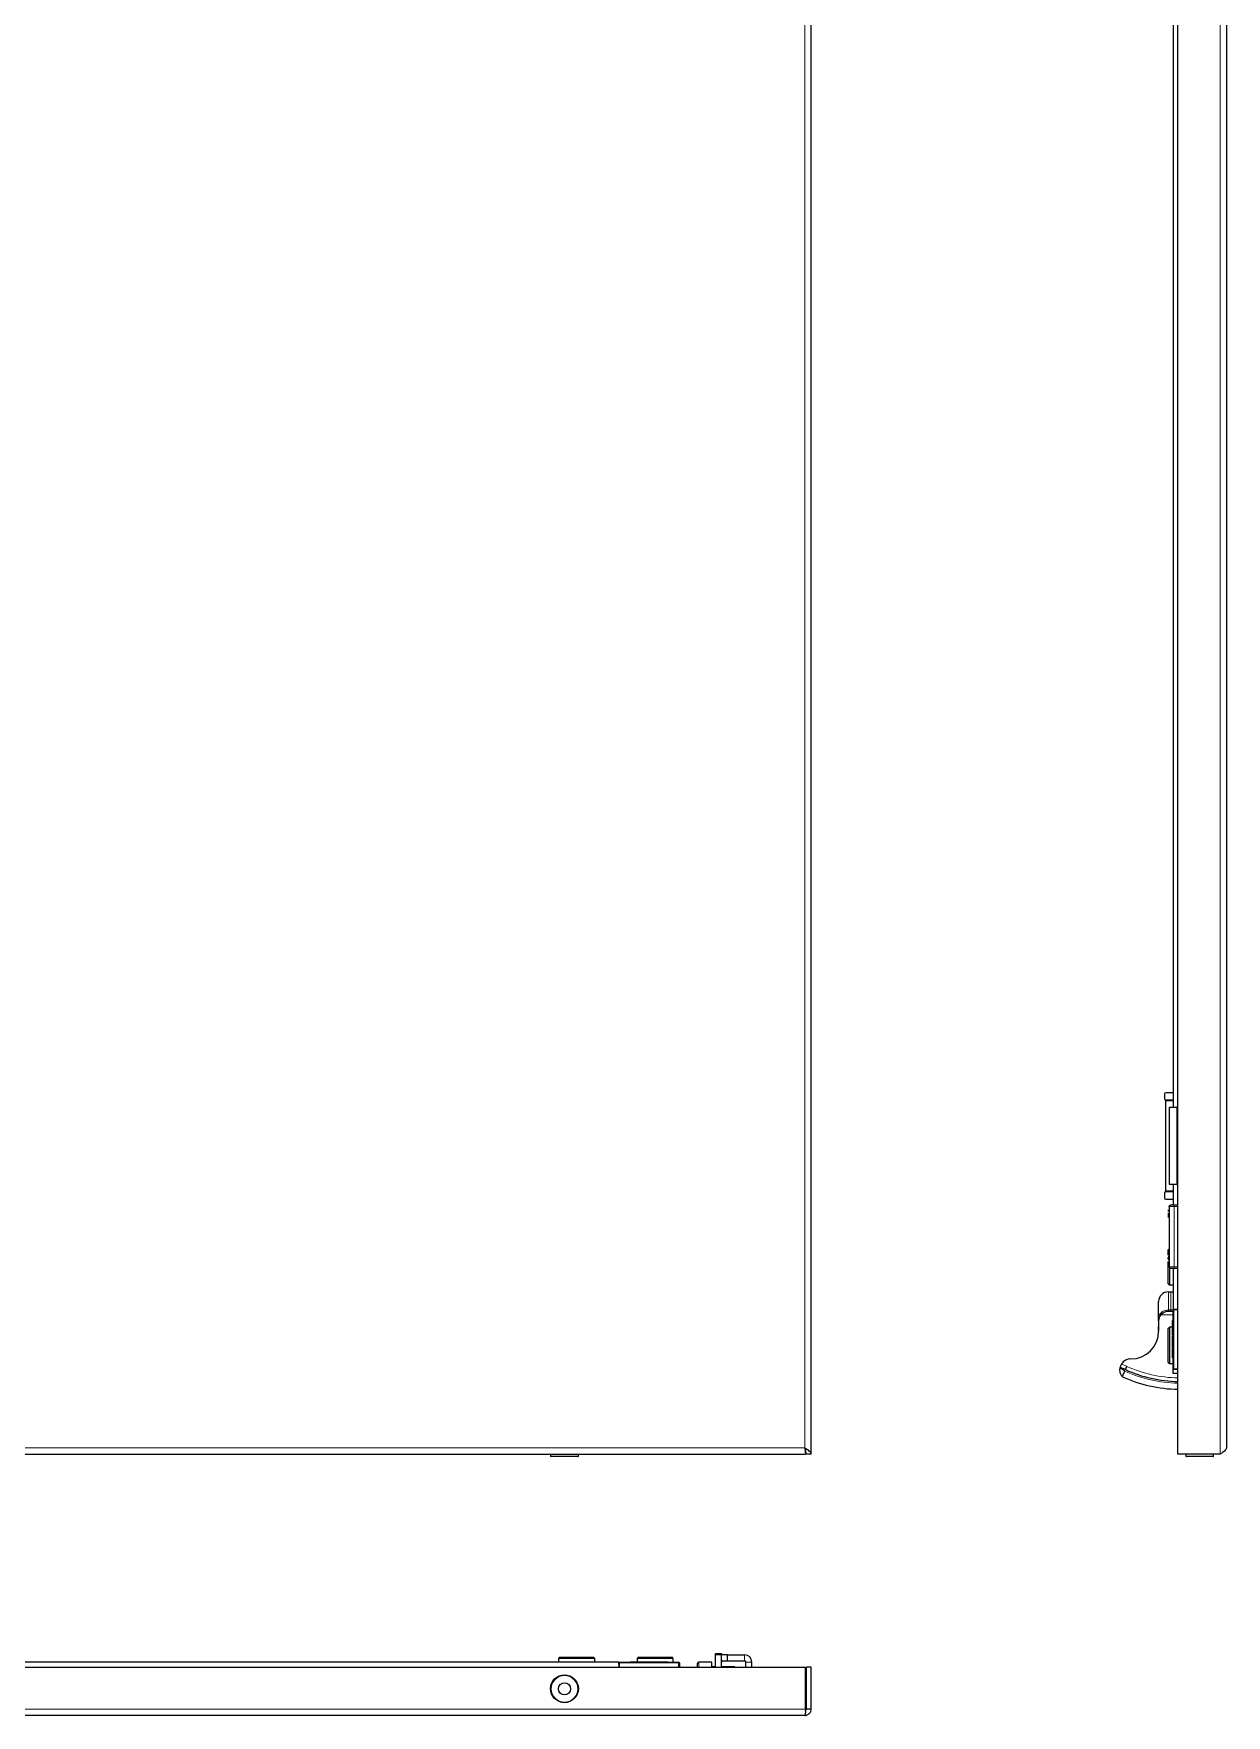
# Model space of a CAD drawing. Header units: millimetres. Extents: x -469 to 1511, y -1228 to 1043.
# Drawn here: x 24 to 517, y -1208 to -513 of the extents above; entities that cross this region are included whole.
import ezdxf

# ---------------------------------------------------------------- set-up
doc = ezdxf.new("R2010")
doc.units = ezdxf.units.MM

msp = doc.modelspace()

# ---------------------------------------------------------------- linework, layer by layer
at = {"color": 8, "linetype": 'Continuous', "lineweight": 18}
for p, q in [((343.01, -1097.38), (343.01, 852.42)), ((514.67, -1099.98), (514.67, 855.02)), ((495.22, -953.78), (495.22, -953.48)), ((495.22, -956.48), (495.22, -953.78)), ((496.77, -988.48), (496.77, -956.48)), ((495.22, -991.18), (495.22, -988.48)), ((495.22, -991.48), (495.22, -991.18)), ((495.67, -997.48), (497.27, -997.48)), ((495.67, -1022.48), (495.67, -997.48)), ((497.27, -1022.48), (495.67, -1022.48)), ((493.3, -1040.33), (493.3, -1032.83)), ((494.26, -1032.83), (494.26, -1040.33)), ((489.27, -1036.83), (489.27, -1036.83)), ((495.27, -1042.33), (490.15, -1042.33)), ((493.27, -1040.83), (493.27, -1040.33)), ((493.27, -1040.33), (493.3, -1040.33)), ((493.3, -1040.83), (493.3, -1040.33)), ((493.3, -1040.33), (494.26, -1040.33)), ((494.26, -1040.33), (495.27, -1040.33)), ((495.27, -1040.28), (495.57, -1040.28)), ((495.57, -1039.98), (495.57, -1040.28)), ((497.27, -1040.28), (495.57, -1040.28)), ((495.57, -1040.28), (495.57, -1064.68)), ((473.94, -1062.73), (476.14, -1063.63)), ((495.07, -1058.88), (495.27, -1058.88)), ((495.27, -1064.68), (495.57, -1064.68)), ((495.57, -1064.68), (497.27, -1064.68)), ((495.57, -1064.68), (495.57, -1064.98)), ((-245.79, -1097.38), (343.01, -1097.38)), ((237.86, -1100.73), (249.36, -1100.73)), ((500.52, -1100.73), (512.02, -1100.73)), ((266.41, -1186.26), (266.11, -1186.26)), ((266.41, -1186.26), (266.41, -1185.96)), ((266.41, -1186.26), (266.41, -1187.96)), ((290.81, -1186.26), (266.41, -1186.26)), ((275.24, -1185.76), (275.24, -1185.96)), ((290.81, -1185.96), (290.81, -1186.26)), ((290.81, -1187.96), (290.81, -1186.26)), ((291.11, -1186.26), (290.81, -1186.26)), ((299.16, -1185.91), (299.16, -1187.96)), ((304.81, -1187.91), (304.81, -1187.96)), ((308.56, -1182.91), (306.06, -1182.91)), ((318.06, -1185.41), (318.06, -1182.91)), ((318.56, -1185.91), (321.06, -1185.91)), ((343.31, -1205.36), (-246.09, -1205.36))]:
    msp.add_line(p, q, dxfattribs=at)
at = {"color": 7, "linetype": 'Continuous', "lineweight": 25}
for p, q in [((345.61, -1099.98), (345.61, 855.02)), ((497.27, -1099.98), (497.27, 855.02)), ((517.27, -199.98), (517.27, -1097.38)), ((495.27, -447.98), (495.27, -956.48)), ((491.72, -950.98), (491.72, -952.98)), ((495.27, -950.48), (492.22, -950.48)), ((492.22, -953.48), (495.27, -953.48)), ((492.22, -953.48), (492.22, -953.78)), ((492.22, -991.18), (492.22, -953.78)), ((492.22, -953.78), (495.22, -953.78)), ((493.77, -988.48), (493.77, -956.48)), ((493.77, -956.48), (496.77, -956.48)), ((494.72, -953.48), (494.72, -953.78)), ((495.22, -953.78), (495.27, -953.78)), ((497.27, -956.48), (496.77, -956.48)), ((491.72, -991.98), (491.72, -993.98)), ((495.22, -991.18), (492.22, -991.18)), ((492.22, -991.18), (492.22, -991.48)), ((495.27, -991.48), (492.22, -991.48)), ((496.77, -988.48), (493.77, -988.48)), ((494.72, -991.18), (494.72, -991.48)), ((495.27, -991.18), (495.22, -991.18)), ((495.27, -988.48), (495.27, -996.98)), ((496.77, -988.48), (497.27, -988.48)), ((492.22, -994.48), (495.27, -994.48)), ((493.67, -997.48), (493.67, -1022.48)), ((497.27, -996.98), (495.67, -996.98)), ((493.67, -1015.08), (493.27, -1015.48)), ((493.27, -1017.73), (493.27, -1015.48)), ((493.27, -1019.29), (493.27, -1018.57)), ((493.27, -1022.48), (493.27, -1020.25)), ((493.27, -1029.48), (493.27, -1022.48)), ((493.77, -1022.48), (493.77, -1029.98)), ((495.27, -1022.98), (495.27, -1039.98)), ((495.67, -1022.98), (497.16, -1022.98)), ((493.27, -1029.48), (493.77, -1029.98)), ((493.27, -1032.83), (493.3, -1032.83)), ((493.27, -1032.83), (493.27, -1032.83)), ((493.3, -1032.83), (494.26, -1032.83)), ((493.77, -1029.98), (495.27, -1029.98)), ((494.26, -1032.83), (495.27, -1032.83)), ((489.27, -1042.77), (489.27, -1036.83)), ((489.27, -1042.77), (489.27, -1036.83)), ((489.27, -1044.83), (489.27, -1042.77)), ((493.27, -1040.83), (495.27, -1040.83)), ((495.27, -1039.98), (495.57, -1039.98)), ((495.27, -1064.68), (495.27, -1040.28)), ((495.57, -1039.98), (496.22, -1039.98)), ((496.22, -1039.98), (497.27, -1039.98)), ((489.16, -1046.98), (489.17, -1046.98)), ((489.17, -1045.16), (489.27, -1045.16)), ((489.17, -1045.29), (489.27, -1045.29)), ((489.17, -1045.29), (489.17, -1046.85)), ((489.17, -1046.85), (489.27, -1046.85)), ((489.17, -1046.98), (489.27, -1046.98)), ((489.17, -1047.05), (489.27, -1047.05)), ((489.17, -1047.18), (489.27, -1047.18)), ((489.17, -1048.18), (489.17, -1047.18)), ((489.17, -1048.68), (489.17, -1048.18)), ((489.17, -1048.18), (489.27, -1048.18)), ((489.17, -1048.68), (489.27, -1048.68)), ((489.27, -1044.83), (489.27, -1049.08)), ((493.77, -1047.48), (493.27, -1047.98)), ((493.27, -1054.98), (493.27, -1047.98)), ((495.07, -1047.48), (493.77, -1047.48)), ((493.77, -1047.48), (493.77, -1054.98)), ((495.07, -1044.63), (495.27, -1044.63)), ((495.07, -1047.59), (495.07, -1044.63)), ((495.07, -1049.58), (495.07, -1047.59)), ((495.07, -1047.59), (495.27, -1047.59)), ((495.07, -1049.58), (495.27, -1049.58)), ((495.07, -1050.93), (495.07, -1049.58)), ((493.27, -1061.98), (493.27, -1054.98)), ((493.77, -1054.98), (493.77, -1062.48)), ((495.05, -1051.02), (495.27, -1051.02)), ((495.07, -1054.18), (495.05, -1054.18)), ((495.07, -1050.93), (495.27, -1050.93)), ((495.07, -1052.59), (495.07, -1051.19)), ((495.07, -1053.64), (495.07, -1052.59)), ((495.07, -1052.59), (495.27, -1052.59)), ((495.07, -1053.64), (495.27, -1053.64)), ((495.07, -1055.51), (495.07, -1053.64)), ((495.07, -1055.51), (495.27, -1055.51)), ((495.07, -1056.31), (495.07, -1055.51)), ((495.07, -1056.31), (495.27, -1056.31)), ((493.27, -1061.98), (493.77, -1062.48)), ((493.77, -1062.48), (495.27, -1062.48)), ((495.07, -1060.12), (495.27, -1060.12)), ((475.54, -1065.01), (473.38, -1064.12)), ((495.27, -1066.63), (495.27, -1064.68)), ((497.27, -1066.63), (495.27, -1066.63)), ((497.27, -1064.98), (495.57, -1064.98)), ((343.31, -1097.98), (343.31, -1099.98)), ((-246.09, -1099.98), (343.31, -1099.98)), ((237.86, -1099.98), (237.86, -1100.73)), ((249.11, -1100.98), (238.11, -1100.98)), ((249.36, -1100.73), (249.36, -1099.98)), ((345.61, -1099.98), (343.61, -1099.98)), ((514.67, -1099.98), (497.27, -1099.98)), ((500.52, -1099.98), (500.52, -1100.73)), ((511.77, -1100.98), (500.77, -1100.98)), ((512.02, -1100.73), (512.02, -1099.98)), ((-246.09, -1187.96), (343.31, -1187.96)), ((266.11, -1185.96), (-168.89, -1185.96)), ((241.61, -1183.96), (241.11, -1184.46)), ((241.11, -1184.46), (241.11, -1185.96)), ((256.11, -1184.46), (241.11, -1184.46)), ((241.61, -1183.96), (255.61, -1183.96)), ((256.11, -1184.46), (255.61, -1183.96)), ((256.11, -1185.96), (256.11, -1184.46)), ((266.11, -1185.96), (266.11, -1186.26)), ((266.11, -1186.9), (266.11, -1186.26)), ((266.11, -1186.9), (266.11, -1187.96)), ((266.41, -1185.96), (290.81, -1185.96)), ((270.75, -1185.76), (270.75, -1185.96)), ((270.75, -1185.76), (271.11, -1185.76)), ((271.11, -1185.76), (271.11, -1185.96)), ((271.11, -1185.76), (271.36, -1185.76)), ((271.36, -1185.76), (271.36, -1185.96)), ((271.36, -1185.76), (271.47, -1185.76)), ((271.47, -1185.76), (271.47, -1185.96)), ((272.5, -1185.76), (272.5, -1185.96)), ((272.5, -1185.76), (273.15, -1185.76)), ((273.17, -1185.76), (273.17, -1185.96)), ((273.17, -1185.76), (273.5, -1185.76)), ((273.5, -1185.76), (273.5, -1185.96)), ((274.11, -1183.96), (273.61, -1184.46)), ((273.61, -1184.46), (273.61, -1185.76)), ((288.61, -1184.46), (273.61, -1184.46)), ((274.11, -1183.96), (288.11, -1183.96)), ((276.82, -1185.96), (276.82, -1185.73)), ((276.95, -1185.76), (277.74, -1185.76)), ((277.74, -1185.76), (277.74, -1185.96)), ((277.74, -1185.76), (278.53, -1185.76)), ((278.53, -1185.76), (278.53, -1185.96)), ((278.53, -1185.76), (279.02, -1185.76)), ((279.02, -1185.76), (279.02, -1185.96)), ((279.02, -1185.76), (280.41, -1185.76)), ((280.04, -1185.73), (280.04, -1185.76)), ((280.41, -1185.76), (280.41, -1185.96)), ((280.41, -1185.76), (281.46, -1185.76)), ((281.46, -1185.76), (281.46, -1185.96)), ((282.5, -1185.76), (282.5, -1185.96)), ((282.5, -1185.76), (284.47, -1185.76)), ((284.47, -1185.76), (284.47, -1185.96)), ((284.47, -1185.76), (286.46, -1185.76)), ((286.46, -1185.76), (286.46, -1185.96)), ((288.61, -1184.46), (288.11, -1183.96)), ((288.61, -1185.96), (288.61, -1184.46)), ((291.11, -1186.26), (291.11, -1187.96)), ((298.56, -1187.96), (298.56, -1186.51)), ((304.56, -1185.91), (299.16, -1185.91)), ((304.56, -1187.96), (304.56, -1185.91)), ((306.06, -1187.91), (304.81, -1187.91)), ((306.06, -1182.41), (308.56, -1182.41)), ((306.06, -1182.91), (306.06, -1182.41)), ((306.06, -1187.96), (306.06, -1182.91)), ((308.56, -1182.41), (308.56, -1182.91)), ((308.56, -1187.96), (308.56, -1182.91)), ((309.06, -1182.91), (308.56, -1182.95)), ((314, -1187.91), (308.56, -1187.91)), ((311.06, -1182.91), (309.06, -1182.91)), ((309.06, -1185.41), (311.06, -1185.41)), ((311.06, -1182.91), (318.06, -1182.91)), ((311.06, -1185.41), (311.06, -1182.91)), ((311.06, -1185.41), (318.06, -1185.41)), ((314.05, -1187.96), (314, -1187.91)), ((314, -1187.96), (314, -1187.91)), ((318.56, -1187.96), (318.56, -1185.91)), ((321.06, -1187.96), (321.06, -1185.91)), ((343.31, -1205.36), (343.31, -1187.96)), ((345.61, -1187.96), (343.61, -1187.96)), ((343.61, -1205.36), (343.61, -1187.96)), ((345.61, -1205.36), (345.61, -1187.96)), ((343.01, -1207.96), (-245.79, -1207.96)), ((345.61, -1205.36), (343.61, -1205.36))]:
    msp.add_line(p, q, dxfattribs=at)
at = {"color": 7, "linetype": 'Continuous', "lineweight": 25, "flags": 128}
for points in [[(343.61, -1194.46), (343.47, -1194.21), (343.31, -1193.94)], [(343.31, -1202.97), (343.47, -1202.71), (343.61, -1202.46)]]:
    msp.add_lwpolyline(points, dxfattribs=at)
at = {"color": 8, "linetype": 'Continuous', "lineweight": 18, "flags": 128}
for points in [[(343.31, -1194.53), (343.6, -1195.12), (343.61, -1195.14)], [(343.61, -1201.77), (343.6, -1201.79), (343.31, -1202.38)]]:
    msp.add_lwpolyline(points, dxfattribs=at)
at = {"color": 7, "linetype": 'Continuous', "lineweight": 25}
for radius in [5.75, 2.5]:
    msp.add_circle((243.61, -1196.96), radius, dxfattribs=at)
at = {"color": 8, "linetype": 'Continuous', "lineweight": 18}
msp.add_circle((243.61, -1196.96), 5.5, dxfattribs=at)
at = {"color": 7, "linetype": 'Continuous', "lineweight": 25}
for centre, radius, start, end in [((492.22, -950.98), 0.5, 90, 180), ((492.22, -952.98), 0.5, 180, 270), ((492.22, -991.98), 0.5, 90, 180), ((492.22, -993.98), 0.5, 180, 270), ((493.27, -1036.83), 4, 90, 180), ((493.27, -1036.83), 4, 90, 180), ((493.27, -1044.83), 4, 141.31781, 180), ((495.57, -1040.28), 0.3, 90, 180), ((477.77, -1049.08), 11.5, 270, 0), ((477.77, -1065.08), 4.5, 90, 148.43185), ((498.27, -1014.93), 58.2, 245.70354, 269.01549), ((498.27, -1014.93), 55, 245.58594, 268.9582), ((495.57, -1064.68), 0.3, 180, 270), ((238.11, -1100.73), 0.25, 180, 270), ((249.11, -1100.73), 0.25, 270, 0), ((500.77, -1100.73), 0.25, 180, 270), ((511.77, -1100.73), 0.25, 270, 0), ((266.41, -1186.26), 0.3, 90, 180), ((290.81, -1186.26), 0.3, 360, 90), ((299.16, -1186.51), 0.6, 90, 180), ((304.81, -1187.66), 0.25, 180, 270), ((309.06, -1185.91), 0.5, 90, 180), ((318.06, -1185.91), 3, 0, 90), ((318.06, -1185.91), 0.5, 360, 90), ((336.11, -1198.46), 7.5, 343.7398, 16.2602)]:
    msp.add_arc(centre, radius, start, end, dxfattribs=at)
at = {"color": 8, "linetype": 'Continuous', "lineweight": 18}
for centre, radius, start, end in [((493.27, -1044.83), 4.5, 90, 152.71955), ((493.77, -1040.34), 0.491, 271.15589, 1.11103), ((498.27, -1014.93), 53.5, 245.55903, 268.92899), ((498.27, -1014.93), 55.65, 245.60841, 268.97035)]:
    msp.add_arc(centre, radius, start, end, dxfattribs=at)
at = {"color": 7, "linetype": 'Continuous', "lineweight": 25}
for points, knots in [([(493.37, -999.48), (493.37, -999.42), (493.37, -999.34), (493.37, -999.25), (493.37, -999.16), (493.37, -999.03), (493.37, -999), (493.37, -998.98)], [0, 0, 0, 0, 0.124693, 0.187182, 0.249773, 0.500039, 1, 1, 1, 1]), ([(493.37, -999.68), (493.37, -999.68), (493.37, -999.68), (493.37, -999.67), (493.37, -999.66), (493.37, -999.63), (493.37, -999.59), (493.37, -999.55), (493.37, -999.51), (493.37, -999.49), (493.37, -999.48)], [0, 0, 0, 0, 0.128825, 0.180169, 0.243397, 0.36986, 0.499864, 0.749649, 0.843476, 1, 1, 1, 1]), ([(493.37, -1001.19), (493.37, -1001.12), (493.37, -1000.96), (493.37, -1000.74), (493.37, -1000.56), (493.37, -1000.4), (493.37, -1000.29), (493.37, -1000.28), (493.37, -1000.27)], [0, 0, 0, 0, 0.1250486, 0.2498861, 0.3708558, 0.4998199, 0.7496086, 1, 1, 1, 1]), ([(493.37, -1002.04), (493.37, -1002.03), (493.37, -1002.02), (493.37, -1001.93), (493.37, -1001.84), (493.37, -1001.71), (493.37, -1001.5), (493.37, -1001.32), (493.37, -1001.19)], [0, 0, 0, 0, 0.25007, 0.379181, 0.500499, 0.62417, 0.750842, 1, 1, 1, 1]), ([(493.37, -1017.92), (493.37, -1017.93), (493.37, -1017.94), (493.37, -1018.02), (493.37, -1018.12), (493.37, -1018.25), (493.37, -1018.46), (493.37, -1018.64), (493.37, -1018.76)], [0, 0, 0, 0, 0.25007, 0.379559, 0.500499, 0.624556, 0.750843, 1, 1, 1, 1]), ([(493.37, -1018.76), (493.37, -1018.8), (493.37, -1018.88), (493.37, -1019.04), (493.37, -1019.22), (493.37, -1019.4), (493.37, -1019.56), (493.37, -1019.67), (493.37, -1019.68), (493.37, -1019.68)], [0, 0, 0, 0, 0.062637, 0.125278, 0.250072, 0.374841, 0.499994, 0.749696, 1, 1, 1, 1]), ([(493.37, -1020.27), (493.37, -1020.27), (493.37, -1020.28), (493.37, -1020.29), (493.37, -1020.3), (493.37, -1020.32), (493.37, -1020.38), (493.37, -1020.44), (493.37, -1020.48)], [0, 0, 0, 0, 0.13107, 0.182437, 0.243796, 0.371388, 0.500442, 1, 1, 1, 1]), ([(493.37, -1020.48), (493.37, -1020.51), (493.37, -1020.56), (493.37, -1020.64), (493.37, -1020.71), (493.37, -1020.8), (493.37, -1020.93), (493.37, -1020.96), (493.37, -1020.98)], [0, 0, 0, 0, 0.0626863, 0.1251726, 0.1876279, 0.2501847, 0.5003136, 1, 1, 1, 1]), ([(489.27, -1044.76), (489.27, -1044.76), (489.27, -1044.76), (489.27, -1044.75), (489.27, -1044.74), (489.27, -1044.65), (489.27, -1044.32), (489.27, -1043.69), (489.27, -1043.09), (489.27, -1042.77)], [0, 0, 0, 0, 0.00167, 0.003889, 0.009531, 0.034361, 0.132751, 0.526214, 1, 1, 1, 1]), ([(490.15, -1042.33), (490.32, -1042.14), (490.75, -1041.67), (491.69, -1041.09), (492.58, -1040.85), (493.16, -1040.83), (493.27, -1040.83), (493.27, -1040.83)], [0, 0, 0, 0, 0.19414, 0.485275, 0.898779, 0.996769, 1, 1, 1, 1]), ([(489.17, -1045.16), (489.17, -1045.16), (489.17, -1045.16), (489.17, -1045.19), (489.17, -1045.24), (489.17, -1045.28), (489.17, -1045.29)], [0, 0, 0, 0, 0.2808356, 0.55925, 0.7791823, 1, 1, 1, 1]), ([(489.17, -1046.85), (489.17, -1046.87), (489.17, -1046.9), (489.17, -1046.95), (489.17, -1046.98), (489.17, -1046.98), (489.17, -1046.98)], [0, 0, 0, 0, 0.280953, 0.559391, 0.779073, 1, 1, 1, 1]), ([(489.17, -1046.91), (489.17, -1046.94), (489.17, -1046.98), (489.17, -1047.05), (489.17, -1047.05), (489.17, -1047.05)], [0, 0, 0, 0, 0.280801, 0.559621, 1, 1, 1, 1]), ([(495.07, -1058.88), (495.07, -1058.51), (495.07, -1057.81), (495.07, -1056.96), (495.07, -1056.51), (495.07, -1056.48)], [0, 0, 0, 0, 0.522437, 0.975649, 1, 1, 1, 1]), ([(473.38, -1064.12), (473.38, -1064.1), (473.39, -1064.07), (473.45, -1063.82), (473.57, -1063.46), (473.74, -1063.07), (473.88, -1062.82), (473.94, -1062.73)], [0, 0, 0, 0, 0.2129, 0.425707, 0.640613, 0.853382, 1, 1, 1, 1]), ([(475.54, -1065.01), (475.55, -1065), (475.56, -1064.97), (475.66, -1064.73), (475.81, -1064.38), (475.98, -1064), (476.09, -1063.75), (476.13, -1063.65), (476.14, -1063.63)], [0, 0, 0, 0, 0.2146349, 0.4292693, 0.6439174, 0.8585946, 0.982146, 1, 1, 1, 1]), ([(495.07, -1060.12), (495.07, -1059.94), (495.07, -1059.6), (495.07, -1059.11), (495.07, -1058.88)], [0, 0, 0, 0, 0.5368, 1, 1, 1, 1]), ([(474.32, -1067.96), (474.29, -1067.94), (474.21, -1067.84), (473.75, -1067.2), (473.23, -1066.01), (473.3, -1064.84), (473.33, -1064.35)], [0, 0, 0, 0, 0.1016514, 0.3451277, 0.7290479, 1, 1, 1, 1]), ([(473.38, -1064.12), (473.37, -1064.17), (473.35, -1064.24), (473.33, -1064.33), (473.33, -1064.35)], [0, 0, 0, 0, 0.789403, 1, 1, 1, 1]), ([(475.29, -1065.61), (475.29, -1065.61), (475.29, -1065.6), (475.29, -1065.59), (475.27, -1065.56), (475.16, -1065.46), (474.66, -1065.14), (474.02, -1064.77), (473.48, -1064.44), (473.33, -1064.35)], [0, 0, 0, 0, 0.003748, 0.008698, 0.018275, 0.054741, 0.199177, 0.774578, 1, 1, 1, 1]), ([(474.32, -1067.96), (474.33, -1067.92), (474.37, -1067.83), (474.61, -1067.26), (474.94, -1066.47), (475.2, -1065.84), (475.29, -1065.61)], [0, 0, 0, 0, 0.237351, 0.529954, 0.830331, 1, 1, 1, 1]), ([(345.61, -1099.98), (345.61, -1099.76), (345.54, -1099.55), (345.28, -1099.11), (345.09, -1098.9), (344.6, -1098.46), (344.32, -1098.25), (343.69, -1097.81), (343.35, -1097.6), (343.01, -1097.38)], [0, 0, 0, 0, 0.25, 0.25, 0.5, 0.5, 0.75, 0.75, 1, 1, 1, 1]), ([(343.61, -1099.98), (343.61, -1099.55), (343.54, -1099.11), (343.32, -1098.25), (343.16, -1097.81), (343.01, -1097.38)], [0, 0, 0, 0, 0.5, 0.5, 1, 1, 1, 1]), ([(343.01, -1097.38), (343.06, -1097.54), (343.11, -1097.69), (343.21, -1097.91), (343.26, -1097.98), (343.31, -1097.98)], [0, 0, 0, 0, 0.5, 0.5, 1, 1, 1, 1]), ([(343.01, -1097.38), (343.03, -1097.72), (343.06, -1098.06), (343.11, -1098.69), (343.13, -1098.98), (343.18, -1099.46), (343.21, -1099.65), (343.26, -1099.91), (343.28, -1099.98), (343.31, -1099.98)], [0, 0, 0, 0, 0.25, 0.25, 0.5, 0.5, 0.75, 0.75, 1, 1, 1, 1]), ([(517.27, -1097.38), (517.27, -1097.6), (517.2, -1097.81), (516.94, -1098.25), (516.75, -1098.46), (516.27, -1098.9), (515.98, -1099.11), (515.35, -1099.55), (515.01, -1099.76), (514.67, -1099.98)], [0, 0, 0, 0, 0.25, 0.25, 0.5, 0.5, 0.75, 0.75, 1, 1, 1, 1]), ([(271.47, -1185.76), (271.61, -1185.76), (271.87, -1185.76), (272.3, -1185.76), (272.5, -1185.76)], [0, 0, 0, 0, 0.547643, 1, 1, 1, 1]), ([(273.5, -1185.76), (273.84, -1185.76), (274.47, -1185.76), (274.99, -1185.76), (275.24, -1185.76)], [0, 0, 0, 0, 0.5368, 1, 1, 1, 1]), ([(275.24, -1185.76), (275.56, -1185.76), (276.17, -1185.76), (276.74, -1185.76), (276.77, -1185.76), (276.78, -1185.76)], [0, 0, 0, 0, 0.415678, 0.776277, 1, 1, 1, 1]), ([(281.63, -1185.76), (281.67, -1185.76), (281.96, -1185.76), (282.25, -1185.76), (282.5, -1185.76)], [0, 0, 0, 0, 0.139498, 1, 1, 1, 1]), ([(343.01, -1205.96), (343.16, -1205.96), (343.32, -1205.89), (343.54, -1205.67), (343.61, -1205.51), (343.61, -1205.36)], [0, 0, 0, 0, 0.5, 0.5, 1, 1, 1, 1]), ([(343.01, -1207.96), (343.18, -1207.96), (343.35, -1207.94), (343.68, -1207.87), (343.85, -1207.82), (344.16, -1207.69), (344.31, -1207.61), (344.59, -1207.42), (344.73, -1207.31), (344.97, -1207.07), (345.08, -1206.94), (345.26, -1206.66), (345.34, -1206.51), (345.54, -1206.03), (345.61, -1205.7), (345.61, -1205.36)], [0, 0, 0, 0, 0.125, 0.125, 0.25, 0.25, 0.375, 0.375, 0.5, 0.5, 0.625, 0.625, 0.75, 0.75, 1, 1, 1, 1]), ([(343.31, -1205.36), (343.28, -1205.7), (343.26, -1206.04), (343.21, -1206.67), (343.18, -1206.95), (343.13, -1207.44), (343.11, -1207.63), (343.06, -1207.89), (343.03, -1207.96), (343.01, -1207.96)], [0, 0, 0, 0, 0.25, 0.25, 0.5, 0.5, 0.75, 0.75, 1, 1, 1, 1])]:
    msp.add_open_spline(points, degree=3, knots=knots, dxfattribs=at)
for points in [[(493.67, -997.48), (493.68, -997.41), (493.69, -997.28), (493.81, -997.12), (493.98, -997), (494.11, -996.99), (494.17, -996.98)], [(495.67, -996.98), (495.48, -996.98), (495.08, -996.98), (494.59, -996.98), (494.24, -996.98), (494.19, -996.98), (494.17, -996.98)], [(494.17, -1022.98), (494.11, -1022.97), (493.98, -1022.96), (493.81, -1022.84), (493.69, -1022.68), (493.68, -1022.54), (493.67, -1022.48)], [(494.17, -1022.98), (494.19, -1022.98), (494.24, -1022.98), (494.59, -1022.98), (495.08, -1022.98), (495.48, -1022.98), (495.67, -1022.98)]]:
    msp.add_open_spline(points, degree=3, dxfattribs=at)
at = {"color": 8, "linetype": 'Continuous', "lineweight": 18}
for points in [[(495.67, -997.48), (495.41, -997.48), (494.89, -997.48), (494.23, -997.48), (493.76, -997.48), (493.7, -997.48), (493.67, -997.48)], [(495.67, -996.98), (495.67, -996.99), (495.67, -997), (495.67, -997.12), (495.67, -997.28), (495.67, -997.41), (495.67, -997.48)], [(493.67, -1022.48), (493.7, -1022.48), (493.76, -1022.48), (494.23, -1022.48), (494.89, -1022.48), (495.41, -1022.48), (495.67, -1022.48)], [(495.67, -1022.48), (495.67, -1022.54), (495.67, -1022.68), (495.67, -1022.84), (495.67, -1022.96), (495.67, -1022.97), (495.67, -1022.98)]]:
    msp.add_open_spline(points, degree=3, dxfattribs=at)

doc.saveas('drawing.dxf')
